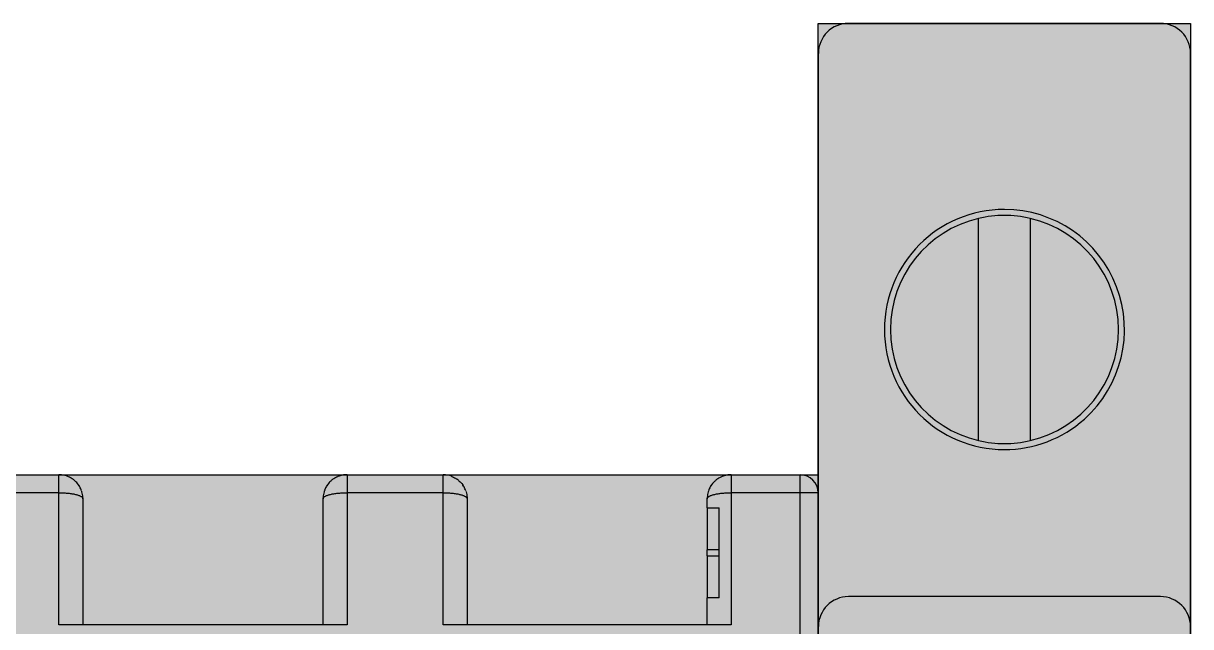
# Model space of a CAD drawing. Extents: x 20 to 1829, y -86 to 701.
# Drawn here: x 1365.31 to 1384.76, y 179.62 to 189.67 of the extents above; entities that cross this region are included whole.
import ezdxf

# ---------------------------------------------------------------- set-up
doc = ezdxf.new("R2010")
doc.units = 0
for name, color, linetype in [('Default', 7, 'Continuous'), ('DV1_Default', 7, 'Continuous'), ('MAIN-1', 7, 'Continuous'), ('SYMS', 7, 'Continuous')]:
    doc.layers.add(name, color=color, linetype=linetype)

# ---------------------------------------------------------------- blocks, each defined once
blk = doc.blocks.new('SE')
at = {"layer": 'DV1_Default', "color": 7, "linetype": 'Continuous'}
for p, q in [((60.181, 201.883), (54.981, 201.883)), ((54.481, 191.833), (54.481, 201.383)), ((60.681, 191.833), (60.681, 201.383)), ((57.151, 194.933), (57.151, 198.634)), ((58.011, 198.634), (58.011, 194.933)), ((60.181, 192.333), (54.981, 192.333)), ((54.481, 182.283), (54.481, 191.833))]:
    blk.add_line(p, q, dxfattribs=at)
for centre, radius, start, end in [((54.981, 201.383), 0.5, 90, 180), ((60.181, 201.383), 0.5, 0, 90), ((57.581, 196.783), 2, 90, 270), ((57.581, 196.783), 2, 311.749, 90), ((57.581, 196.783), 1.9, 103.0803, 180), ((57.581, 196.783), 1.9, 76.9197, 103.0803), ((57.581, 196.783), 1.9, 0, 76.9197), ((57.581, 196.783), 1.9, 180, 256.9197), ((57.581, 196.783), 1.9, 283.0803, 0), ((57.581, 196.783), 2, 270, 311.749), ((57.581, 196.783), 1.9, 256.9197, 283.0803), ((54.981, 191.833), 0.5, 90, 180), ((60.181, 191.833), 0.5, 0, 90)]:
    blk.add_arc(centre, radius, start, end, dxfattribs=at)

msp = doc.modelspace()

# ---------------------------------------------------------------- hatches: boundary and pattern name
at = {"layer": 'SYMS', "true_color": 0x8fbdb9}
h = msp.add_hatch(color=253, dxfattribs=at)
h.dxf.hatch_style = 1
h.paths.add_polyline_path([(1384.759, 189.671), (1378.554, 189.671), (1378.554, 101.829), (1384.759, 101.829)])
h = msp.add_hatch(color=253, dxfattribs=at)
h.dxf.hatch_style = 1
h.paths.add_polyline_path([(1351.654, 103.152), (1378.554, 103.152), (1378.554, 182.152), (1351.654, 182.152)])

# ---------------------------------------------------------------- linework, layer by layer
at = {"layer": 'MAIN-1'}
for p, q in [((1384.759, 171.225), (1384.759, 182.425)), ((1364.304, 182.152), (1365.904, 182.152)), ((1365.904, 182.152), (1370.704, 182.152)), ((1365.904, 181.852), (1365.904, 182.152)), ((1365.926, 182.152), (1365.904, 182.152)), ((1365.947, 182.15), (1365.926, 182.152)), ((1365.969, 182.147), (1365.947, 182.15)), ((1365.99, 182.143), (1365.969, 182.147)), ((1366.011, 182.138), (1365.99, 182.143)), ((1366.032, 182.131), (1366.011, 182.138)), ((1366.052, 182.124), (1366.032, 182.131)), ((1366.064, 182.119), (1366.052, 182.124)), ((1366.078, 182.113), (1366.064, 182.119)), ((1366.096, 182.103), (1366.078, 182.113)), ((1366.114, 182.092), (1366.096, 182.103)), ((1366.124, 182.086), (1366.114, 182.092)), ((1366.131, 182.082), (1366.124, 182.086)), ((1366.138, 182.077), (1366.131, 182.082)), ((1366.146, 182.071), (1366.138, 182.077)), ((1366.153, 182.065), (1366.146, 182.071)), ((1366.16, 182.059), (1366.153, 182.065)), ((1366.167, 182.053), (1366.16, 182.059)), ((1366.174, 182.047), (1366.167, 182.053)), ((1366.188, 182.034), (1366.174, 182.047)), ((1366.201, 182.02), (1366.188, 182.034)), ((1370.42, 182.034), (1370.407, 182.02)), ((1370.434, 182.047), (1370.42, 182.034)), ((1370.441, 182.053), (1370.434, 182.047)), ((1370.448, 182.059), (1370.441, 182.053)), ((1370.455, 182.065), (1370.448, 182.059)), ((1370.462, 182.071), (1370.455, 182.065)), ((1370.47, 182.076), (1370.462, 182.071)), ((1370.478, 182.082), (1370.47, 182.076)), ((1370.484, 182.086), (1370.478, 182.082)), ((1370.494, 182.092), (1370.484, 182.086)), ((1370.512, 182.103), (1370.494, 182.092)), ((1370.531, 182.113), (1370.512, 182.103)), ((1370.543, 182.118), (1370.531, 182.113)), ((1370.553, 182.123), (1370.543, 182.118)), ((1370.571, 182.13), (1370.553, 182.123)), ((1370.59, 182.136), (1370.571, 182.13)), ((1370.609, 182.141), (1370.59, 182.136)), ((1370.627, 182.145), (1370.609, 182.141)), ((1370.646, 182.148), (1370.627, 182.145)), ((1370.666, 182.15), (1370.646, 182.148)), ((1370.685, 182.152), (1370.666, 182.15)), ((1370.704, 182.152), (1370.685, 182.152)), ((1370.704, 182.152), (1372.304, 182.152)), ((1370.704, 182.152), (1370.704, 181.852)), ((1372.304, 182.152), (1377.104, 182.152)), ((1372.326, 182.152), (1372.304, 182.152)), ((1372.304, 181.852), (1372.304, 182.152)), ((1372.347, 182.15), (1372.326, 182.152)), ((1372.369, 182.147), (1372.347, 182.15)), ((1372.39, 182.143), (1372.369, 182.147)), ((1372.411, 182.138), (1372.39, 182.143)), ((1372.432, 182.131), (1372.411, 182.138)), ((1372.452, 182.124), (1372.432, 182.131)), ((1372.452, 182.124), (1372.464, 182.119)), ((1372.464, 182.119), (1372.478, 182.113)), ((1372.478, 182.113), (1372.496, 182.103)), ((1372.496, 182.103), (1372.514, 182.092)), ((1372.514, 182.092), (1372.524, 182.086)), ((1372.524, 182.086), (1372.531, 182.082)), ((1372.538, 182.077), (1372.531, 182.082)), ((1372.546, 182.071), (1372.538, 182.077)), ((1372.553, 182.065), (1372.546, 182.071)), ((1372.56, 182.059), (1372.553, 182.065)), ((1372.567, 182.053), (1372.56, 182.059)), ((1372.574, 182.047), (1372.567, 182.053)), ((1372.574, 182.047), (1372.588, 182.034)), ((1372.588, 182.034), (1372.601, 182.02)), ((1376.82, 182.034), (1376.807, 182.02)), ((1376.834, 182.047), (1376.82, 182.034)), ((1376.841, 182.053), (1376.834, 182.047)), ((1376.848, 182.059), (1376.841, 182.053)), ((1376.855, 182.065), (1376.848, 182.059)), ((1376.862, 182.071), (1376.855, 182.065)), ((1376.87, 182.076), (1376.862, 182.071)), ((1376.878, 182.082), (1376.87, 182.076)), ((1376.884, 182.086), (1376.878, 182.082)), ((1376.894, 182.092), (1376.884, 182.086)), ((1376.912, 182.103), (1376.894, 182.092)), ((1376.931, 182.113), (1376.912, 182.103)), ((1376.943, 182.118), (1376.931, 182.113)), ((1376.953, 182.123), (1376.943, 182.118)), ((1376.971, 182.13), (1376.953, 182.123)), ((1376.99, 182.136), (1376.971, 182.13)), ((1377.009, 182.141), (1376.99, 182.136)), ((1377.027, 182.145), (1377.009, 182.141)), ((1377.046, 182.148), (1377.027, 182.145)), ((1377.066, 182.15), (1377.046, 182.148)), ((1377.085, 182.152), (1377.066, 182.15)), ((1377.104, 182.152), (1377.085, 182.152)), ((1377.104, 182.152), (1378.254, 182.152)), ((1377.104, 182.152), (1377.104, 181.852)), ((1378.254, 181.852), (1378.254, 182.152)), ((1365.904, 181.852), (1364.304, 181.852)), ((1365.904, 179.652), (1365.904, 181.852)), ((1365.904, 181.852), (1365.922, 181.852)), ((1365.922, 181.852), (1365.939, 181.852)), ((1365.939, 181.852), (1365.957, 181.851)), ((1365.957, 181.851), (1365.974, 181.85)), ((1365.974, 181.85), (1365.992, 181.85)), ((1365.992, 181.85), (1366.009, 181.849)), ((1366.009, 181.849), (1366.026, 181.847)), ((1366.026, 181.847), (1366.042, 181.846)), ((1366.042, 181.846), (1366.059, 181.844)), ((1366.059, 181.844), (1366.075, 181.843)), ((1366.075, 181.843), (1366.091, 181.841)), ((1366.091, 181.841), (1366.107, 181.839)), ((1366.107, 181.839), (1366.122, 181.836)), ((1366.122, 181.836), (1366.137, 181.834)), ((1366.215, 182.004), (1366.201, 182.02)), ((1366.231, 181.983), (1366.215, 182.004)), ((1366.241, 181.968), (1366.231, 181.983)), ((1366.244, 181.962), (1366.235, 181.977)), ((1366.235, 181.977), (1366.241, 181.968)), ((1366.253, 181.948), (1366.244, 181.962)), ((1366.261, 181.932), (1366.253, 181.948)), ((1366.269, 181.916), (1366.261, 181.932)), ((1366.276, 181.9), (1366.269, 181.916)), ((1366.282, 181.884), (1366.276, 181.9)), ((1366.287, 181.867), (1366.284, 181.879)), ((1366.293, 181.847), (1366.287, 181.867)), ((1366.298, 181.823), (1366.293, 181.847)), ((1370.316, 181.847), (1370.31, 181.823)), ((1370.321, 181.867), (1370.316, 181.847)), ((1370.325, 181.878), (1370.321, 181.867)), ((1370.333, 181.9), (1370.326, 181.884)), ((1370.339, 181.916), (1370.333, 181.9)), ((1370.347, 181.932), (1370.339, 181.916)), ((1370.355, 181.948), (1370.347, 181.932)), ((1370.364, 181.962), (1370.355, 181.948)), ((1370.373, 181.977), (1370.364, 181.962)), ((1370.377, 181.983), (1370.368, 181.968)), ((1370.368, 181.968), (1370.373, 181.977)), ((1370.393, 182.004), (1370.377, 181.983)), ((1370.407, 182.02), (1370.393, 182.004)), ((1370.472, 181.834), (1370.486, 181.836)), ((1370.486, 181.836), (1370.502, 181.839)), ((1370.502, 181.839), (1370.517, 181.841)), ((1370.517, 181.841), (1370.533, 181.843)), ((1370.533, 181.843), (1370.549, 181.844)), ((1370.549, 181.844), (1370.566, 181.846)), ((1370.566, 181.846), (1370.582, 181.847)), ((1370.582, 181.847), (1370.599, 181.849)), ((1370.599, 181.849), (1370.617, 181.85)), ((1370.617, 181.85), (1370.634, 181.85)), ((1370.634, 181.85), (1370.651, 181.851)), ((1370.651, 181.851), (1370.669, 181.852)), ((1370.669, 181.852), (1370.687, 181.852)), ((1370.687, 181.852), (1370.704, 181.852)), ((1372.304, 181.852), (1370.704, 181.852)), ((1370.704, 181.852), (1370.704, 179.652)), ((1372.304, 179.652), (1372.304, 181.852)), ((1372.304, 181.852), (1372.322, 181.852)), ((1372.322, 181.852), (1372.339, 181.852)), ((1372.339, 181.852), (1372.357, 181.851)), ((1372.357, 181.851), (1372.374, 181.85)), ((1372.374, 181.85), (1372.392, 181.85)), ((1372.392, 181.85), (1372.409, 181.849)), ((1372.409, 181.849), (1372.426, 181.847)), ((1372.426, 181.847), (1372.442, 181.846)), ((1372.442, 181.846), (1372.459, 181.844)), ((1372.459, 181.844), (1372.475, 181.843)), ((1372.475, 181.843), (1372.491, 181.841)), ((1372.491, 181.841), (1372.507, 181.839)), ((1372.507, 181.839), (1372.522, 181.836)), ((1372.522, 181.836), (1372.537, 181.834)), ((1372.601, 182.02), (1372.615, 182.004)), ((1372.615, 182.004), (1372.631, 181.983)), ((1372.631, 181.983), (1372.641, 181.968)), ((1372.644, 181.962), (1372.635, 181.977)), ((1372.641, 181.968), (1372.635, 181.977)), ((1372.653, 181.948), (1372.644, 181.962)), ((1372.661, 181.932), (1372.653, 181.948)), ((1372.669, 181.916), (1372.661, 181.932)), ((1372.676, 181.9), (1372.669, 181.916)), ((1372.682, 181.884), (1372.676, 181.9)), ((1372.684, 181.879), (1372.687, 181.867)), ((1372.687, 181.867), (1372.693, 181.847)), ((1372.693, 181.847), (1372.698, 181.823)), ((1376.716, 181.847), (1376.71, 181.823)), ((1376.721, 181.867), (1376.716, 181.847)), ((1376.725, 181.878), (1376.721, 181.867)), ((1376.733, 181.9), (1376.726, 181.884)), ((1376.739, 181.916), (1376.733, 181.9)), ((1376.747, 181.932), (1376.739, 181.916)), ((1376.755, 181.948), (1376.747, 181.932)), ((1376.764, 181.962), (1376.755, 181.948)), ((1376.773, 181.977), (1376.764, 181.962)), ((1376.777, 181.983), (1376.768, 181.968)), ((1376.768, 181.968), (1376.773, 181.977)), ((1376.793, 182.004), (1376.777, 181.983)), ((1376.807, 182.02), (1376.793, 182.004)), ((1376.872, 181.834), (1376.886, 181.836)), ((1376.886, 181.836), (1376.902, 181.839)), ((1376.902, 181.839), (1376.917, 181.841)), ((1376.917, 181.841), (1376.933, 181.843)), ((1376.933, 181.843), (1376.949, 181.844)), ((1376.949, 181.844), (1376.966, 181.846)), ((1376.966, 181.846), (1376.982, 181.847)), ((1376.982, 181.847), (1376.999, 181.849)), ((1376.999, 181.849), (1377.017, 181.85)), ((1377.017, 181.85), (1377.034, 181.85)), ((1377.034, 181.85), (1377.051, 181.851)), ((1377.051, 181.851), (1377.069, 181.852)), ((1377.069, 181.852), (1377.087, 181.852)), ((1377.087, 181.852), (1377.104, 181.852)), ((1378.254, 181.852), (1377.104, 181.852)), ((1377.104, 181.852), (1377.104, 179.652)), ((1378.254, 170.952), (1378.254, 181.852)), ((1378.554, 181.852), (1378.254, 181.852)), ((1378.554, 181.852), (1378.554, 170.652)), ((1366.137, 181.834), (1366.151, 181.831)), ((1366.151, 181.831), (1366.165, 181.828)), ((1366.165, 181.828), (1366.178, 181.825)), ((1366.178, 181.825), (1366.191, 181.822)), ((1366.191, 181.822), (1366.203, 181.819)), ((1366.203, 181.819), (1366.215, 181.815)), ((1366.215, 181.815), (1366.226, 181.812)), ((1366.226, 181.812), (1366.236, 181.808)), ((1366.236, 181.808), (1366.246, 181.804)), ((1366.246, 181.804), (1366.255, 181.8)), ((1366.255, 181.8), (1366.263, 181.796)), ((1366.263, 181.796), (1366.271, 181.792)), ((1366.271, 181.792), (1366.278, 181.788)), ((1366.278, 181.788), (1366.284, 181.784)), ((1366.284, 181.784), (1366.289, 181.78)), ((1366.289, 181.78), (1366.294, 181.775)), ((1366.294, 181.775), (1366.297, 181.771)), ((1366.297, 181.771), (1366.3, 181.767)), ((1366.301, 181.798), (1366.298, 181.823)), ((1366.3, 181.767), (1366.302, 181.762)), ((1366.304, 181.774), (1366.301, 181.798)), ((1366.302, 181.762), (1366.304, 181.757)), ((1366.304, 181.752), (1366.304, 181.774)), ((1366.304, 181.757), (1366.304, 181.752)), ((1366.304, 181.752), (1366.304, 179.652)), ((1370.305, 181.774), (1370.304, 181.752)), ((1370.304, 181.752), (1370.305, 181.757)), ((1370.304, 179.652), (1370.304, 181.752)), ((1370.307, 181.798), (1370.305, 181.774)), ((1370.305, 181.757), (1370.306, 181.762)), ((1370.306, 181.762), (1370.308, 181.767)), ((1370.31, 181.823), (1370.307, 181.798)), ((1370.308, 181.767), (1370.311, 181.771)), ((1370.311, 181.771), (1370.314, 181.775)), ((1370.314, 181.775), (1370.319, 181.78)), ((1370.319, 181.78), (1370.324, 181.784)), ((1370.324, 181.784), (1370.33, 181.788)), ((1370.33, 181.788), (1370.337, 181.792)), ((1370.337, 181.792), (1370.345, 181.796)), ((1370.345, 181.796), (1370.353, 181.8)), ((1370.353, 181.8), (1370.362, 181.804)), ((1370.362, 181.804), (1370.372, 181.808)), ((1370.372, 181.808), (1370.382, 181.812)), ((1370.382, 181.812), (1370.393, 181.815)), ((1370.393, 181.815), (1370.405, 181.819)), ((1370.405, 181.819), (1370.417, 181.822)), ((1370.417, 181.822), (1370.43, 181.825)), ((1370.43, 181.825), (1370.444, 181.828)), ((1370.444, 181.828), (1370.457, 181.831)), ((1370.457, 181.831), (1370.472, 181.834)), ((1372.537, 181.834), (1372.551, 181.831)), ((1372.551, 181.831), (1372.565, 181.828)), ((1372.565, 181.828), (1372.578, 181.825)), ((1372.578, 181.825), (1372.591, 181.822)), ((1372.591, 181.822), (1372.603, 181.819)), ((1372.603, 181.819), (1372.615, 181.815)), ((1372.615, 181.815), (1372.626, 181.812)), ((1372.626, 181.812), (1372.636, 181.808)), ((1372.636, 181.808), (1372.646, 181.804)), ((1372.646, 181.804), (1372.655, 181.8)), ((1372.655, 181.8), (1372.663, 181.796)), ((1372.663, 181.796), (1372.671, 181.792)), ((1372.671, 181.792), (1372.678, 181.788)), ((1372.678, 181.788), (1372.684, 181.784)), ((1372.684, 181.784), (1372.689, 181.78)), ((1372.689, 181.78), (1372.694, 181.775)), ((1372.694, 181.775), (1372.697, 181.771)), ((1372.697, 181.771), (1372.7, 181.767)), ((1372.698, 181.823), (1372.701, 181.798)), ((1372.7, 181.767), (1372.702, 181.762)), ((1372.701, 181.798), (1372.704, 181.774)), ((1372.702, 181.762), (1372.704, 181.757)), ((1372.704, 181.774), (1372.704, 181.752)), ((1372.704, 181.757), (1372.704, 181.752)), ((1372.704, 181.752), (1372.704, 179.652)), ((1376.705, 181.774), (1376.704, 181.752)), ((1376.704, 181.752), (1376.705, 181.757)), ((1376.704, 181.602), (1376.704, 181.752)), ((1376.707, 181.798), (1376.705, 181.774)), ((1376.705, 181.757), (1376.706, 181.762)), ((1376.706, 181.762), (1376.708, 181.767)), ((1376.71, 181.823), (1376.707, 181.798)), ((1376.708, 181.767), (1376.711, 181.771)), ((1376.711, 181.771), (1376.714, 181.775)), ((1376.714, 181.775), (1376.719, 181.78)), ((1376.719, 181.78), (1376.724, 181.784)), ((1376.724, 181.784), (1376.73, 181.788)), ((1376.73, 181.788), (1376.737, 181.792)), ((1376.737, 181.792), (1376.745, 181.796)), ((1376.745, 181.796), (1376.753, 181.8)), ((1376.753, 181.8), (1376.762, 181.804)), ((1376.762, 181.804), (1376.772, 181.808)), ((1376.772, 181.808), (1376.782, 181.812)), ((1376.782, 181.812), (1376.793, 181.815)), ((1376.793, 181.815), (1376.805, 181.819)), ((1376.805, 181.819), (1376.817, 181.822)), ((1376.817, 181.822), (1376.83, 181.825)), ((1376.83, 181.825), (1376.844, 181.828)), ((1376.844, 181.828), (1376.857, 181.831)), ((1376.857, 181.831), (1376.872, 181.834)), ((1376.704, 181.602), (1376.704, 180.902)), ((1376.704, 181.602), (1376.904, 181.602)), ((1376.904, 180.102), (1376.904, 181.602)), ((1376.704, 180.802), (1376.704, 180.902)), ((1376.904, 180.902), (1376.704, 180.902)), ((1376.704, 180.802), (1376.704, 180.102)), ((1376.704, 180.802), (1376.904, 180.802)), ((1376.704, 179.652), (1376.704, 180.102)), ((1376.904, 180.102), (1376.704, 180.102)), ((1370.704, 179.652), (1365.904, 179.652)), ((1377.104, 179.652), (1372.304, 179.652))]:
    msp.add_line(p, q, dxfattribs=at)
msp.add_arc((1378.254, 181.852), 0.3, 0, 90, dxfattribs=at)
at = {"layer": 'SYMS'}
for points in [[(1378.554, 189.671), (1384.759, 189.671), (1384.759, 101.829), (1378.554, 101.829)], [(1378.554, 189.671), (1384.759, 189.671), (1384.759, 101.829), (1378.554, 101.829)], [(1351.654, 182.152), (1378.554, 182.152), (1378.554, 103.152), (1351.654, 103.152)]]:
    msp.add_lwpolyline(points, close=True, dxfattribs=at)

# ---------------------------------------------------------------- block references
at = {"layer": 'Default'}
msp.add_blockref('SE', (1324.076, -12.212), dxfattribs=at)

doc.saveas('drawing.dxf')
